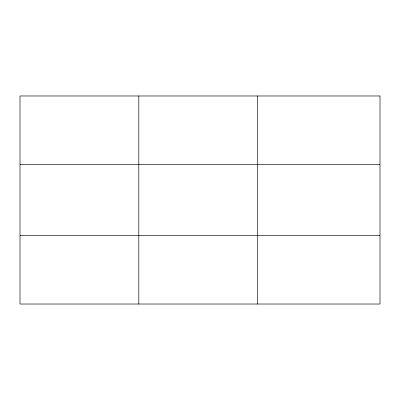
<?xml version="1.0" encoding="UTF-8"?>
<svg xmlns="http://www.w3.org/2000/svg" width="400" height="400" viewBox="0 0 400 400"><rect width="100%" height="100%" fill="white"/><g stroke="black" fill="none" stroke-linecap="round" stroke-linejoin="round"><path stroke-width="0.6" d="M138.8 95.975L138.8 304.025M257.6 95.975L257.6 304.025M20 164.63L380 164.63M20 235.37L380 235.37M380 95.975L380 304.025L20 304.025L20 95.975L380 95.975"/></g></svg>
